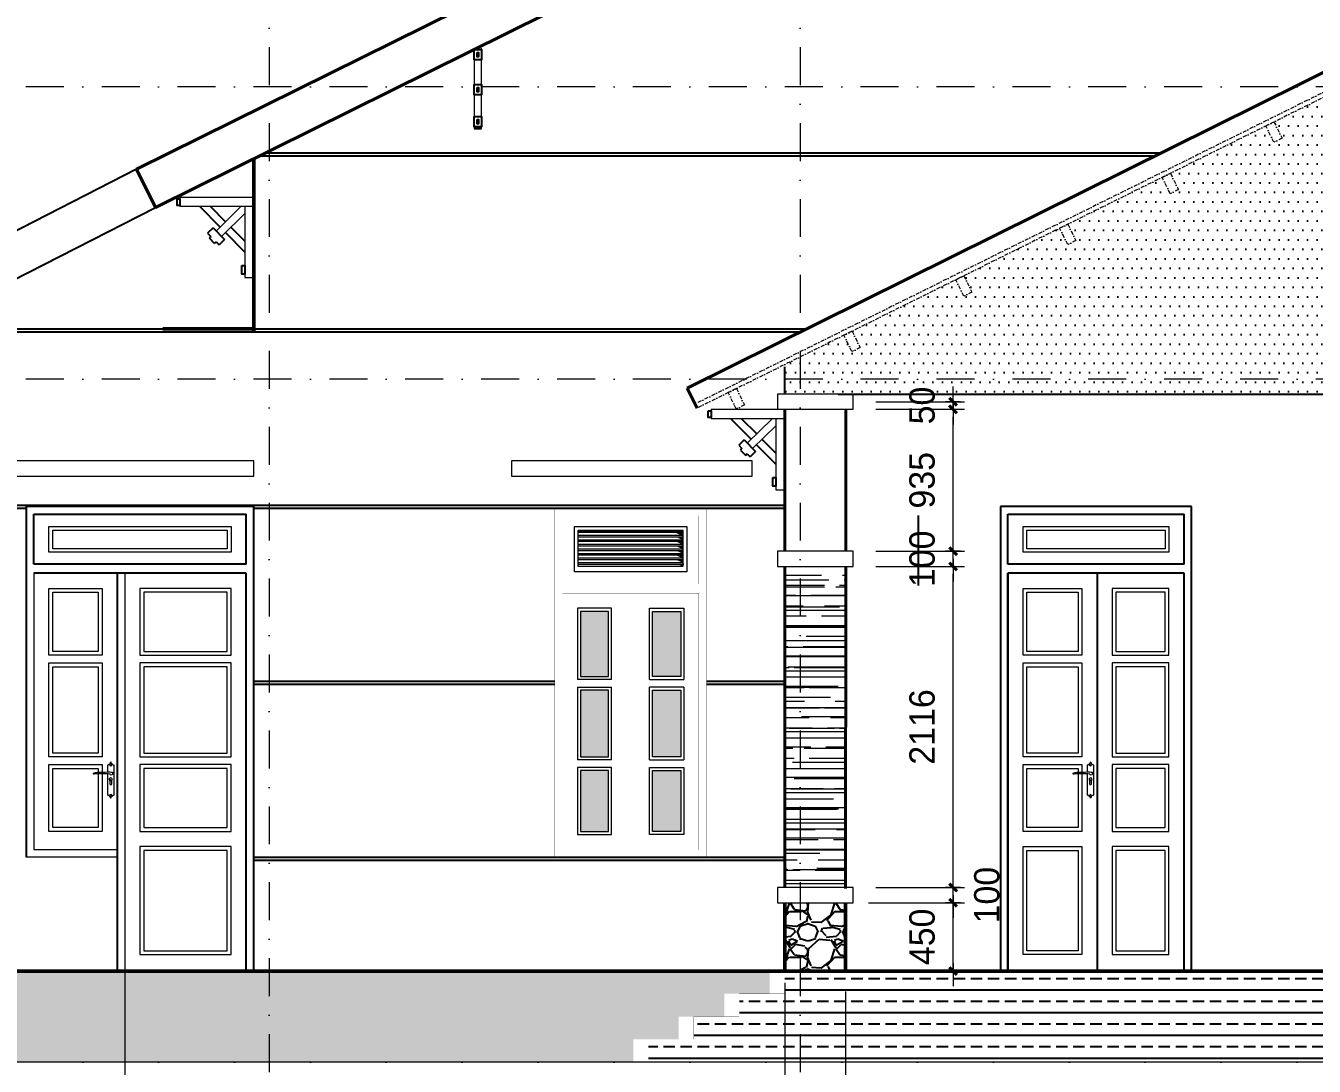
# Model space of a CAD drawing. Header units: millimetres. Extents: x 615730 to 2792744, y 139412 to 597571.
# Drawn here: x 1347538 to 1356028, y 290118 to 296972 of the extents above; entities that cross this region are included whole.
import ezdxf

# ---------------------------------------------------------------- set-up
doc = ezdxf.new("R2010")
doc.units = ezdxf.units.MM
doc.header["$MEASUREMENT"] = 0
doc.header["$PDMODE"] = 34
doc.linetypes.add('DASHDOT', pattern=[1, 0.5, -0.25, 0, -0.25])
doc.layers.get('0').update_dxf_attribs({"lineweight": 5})
for name, color, linetype, lineweight in [('5-020', 5, 'Continuous', 15), ('DIM', 7, 'Continuous', 50), ('HATCH', 42, 'Continuous', 5), ('KT', 148, 'Continuous', 18), ('NET-THAY', 4, 'Continuous', 20), ('NETNGOAITUONG', 1, 'Continuous', 40), ('thay', 7, 'Continuous', 15), ('TIM TRUC', 149, 'DASHDOT', 9), ('VATLIEU', 35, 'Continuous', 9), ('VLIEU', 250, 'Continuous', 9)]:
    doc.layers.add(name, color=color, linetype=linetype, lineweight=lineweight)
for name, color, linetype in [('CUADI', 40, 'Continuous'), ('DA', 135, 'Continuous'), ('H', 252, 'Continuous'), ('HACH', 250, 'Continuous'), ('noi that', 29, 'Continuous'), ('VL', 155, 'Continuous')]:
    doc.layers.add(name, color=color, linetype=linetype)
doc.styles.add('VNI-AVO', font='vni-roms.shx')
doc.dimstyles.new('1-50b', dxfattribs={"dimtxt": 167, "dimasz": 50, "dimexe": 75, "dimexo": 150, "dimgap": 120, "dimtad": 1, "dimdec": 0, "dimzin": 12, "dimtxsty": 'VNI-AVO', "dimblk": ']', "dimcen": 0, "dimdle": 50, "dimclrd": 252, "dimclre": 252, "dimclrt": 2, "dimadec": 0, "dimazin": 0, "dimtfac": 1, "dimtdec": 0, "dimtix": 1, "dimtmove": 2, "dimatfit": 0, "dimldrblk": 'OPEN90', "dimfxl": 1, "dimlwd": -1, "dimlwe": -1, "dimarcsym": 0})

# ---------------------------------------------------------------- blocks, each defined once
blk = doc.blocks.new('KH')
for p, q in [((-8, 103), (-2, 103)), ((-4.9, 100), (-4.9, 105.9)), ((-8, -90.3), (-2, -90.3)), ((-4.9, -87.2), (-4.9, -93.2))]:
    blk.add_line(p, q)
for points, format in [([(-24.9, 60.5), (-24.9, 106.4, -0.071609), (-17.2, 108.3, 0.479125), (-18, 110.4, -0.235926), (-14.6, 111, 0.959415), (-12.5, 110.7, -0.383133), (-10.2, 112.7), (-8.1, 112.7), (-8.1, 113.4), (-9.3, 113.4, -0.653045), (-7.7, 117.5, 0.420902), (-6.1, 121.7, -0.384053), (-4.9, 126.4, -0.384053), (-3.8, 121.7, 0.420902), (-2.1, 117.5, -0.653045), (-0.5, 113.4), (-1.8, 113.4), (-1.8, 112.7), (0.3, 112.7, -0.383133), (2.6, 110.7, 0.959415), (4.8, 111, -0.235926), (8.1, 110.4, 0.479125), (7.4, 108.3, -0.071609), (15.1, 106.4), (15.1, -93.6, -0.071609), (7.4, -95.6, 0.479125), (8.1, -97.7, -0.235926), (4.8, -98.3, 0.959415), (2.6, -97.9, -0.383133), (0.3, -99.9), (-1.8, -99.9), (-1.8, -100.7), (-0.5, -100.7, -0.653045), (-2.1, -104.8, 0.420902), (-3.8, -109, -0.384053), (-4.9, -113.6, -0.384053), (-6.1, -109, 0.420902), (-7.7, -104.8, -0.653045), (-9.3, -100.7), (-8.1, -100.7), (-8.1, -99.9), (-10.2, -99.9, -0.383133), (-12.5, -97.9, 0.959415), (-14.6, -98.3, -0.235926), (-18, -97.7, 0.479125), (-17.2, -95.6, -0.071609), (-24.9, -93.6), (-24.9, 46.9)], "xyb"), ([(-4.8, 16.2, 6, 6, 0), (-4.8, 11.5, 4, 3, 0), (-4.8, 3.2, 1.8, 0.8, 0), (-4.8, -4.9, 1, 1.2, 0), (-4.8, -7.9, 1.2, 1.2, 0)], "xyseb")]:
    blk.add_lwpolyline(points, format=format)
blk.add_lwpolyline([(-9.5, 45, 0.067822), (-59.8, 46.7, 0.044011), (-111.6, 46.7, -0.789754), (-119.2, 50.9, -0.143435), (-92.2, 57.5, 0.029716), (-27.7, 60.3, -0.075751), (6.4, 57.7), (6.4, 44.8, -0.717442)], format="xyb", close=True)
for points in [[(-11.2, 4.2), (-11.2, -18.5)], [(1.6, -18.5), (1.6, 4.2)]]:
    blk.add_lwpolyline(points)
for centre in [(-4.9, 103), (-4.9, -90.3)]:
    blk.add_circle(centre, 3.92)
for centre, radius, start, end in [((-4.8, 11.8), 9.94, 309.90019, 230.09981), ((-4.8, -18.5), 6.38, 180, 0)]:
    blk.add_arc(centre, radius, start, end)
blk = doc.blocks.new(']')
for p, q in [((1, 0), (-1, 0)), ((0, 1), (0, -1))]:
    blk.add_line(p, q)
at = {"color": 9, "const_width": 0.4}
blk.add_lwpolyline([(-0.51, -0.51), (0.51, 0.51)], dxfattribs=at)
blk = doc.blocks.new('*D2434')
at = {"layer": 'DEFPOINTS', "color": 0, "ltscale": 10, "transparency": 16777216}
for p in [(1352940.4, 291195, -17.7), (1353648.3, 291195), (1352940.4, 290745, -144.6)]:
    blk.add_point(p, dxfattribs=at)
at = {"layer": 'KT', "color": 252, "ltscale": 10, "transparency": 16777216}
for p, q in [((1353648.3, 291245), (1353648.3, 291295)), ((1353090.4, 291195), (1353723.3, 291195)), ((1353648.3, 290745), (1353648.3, 291195)), ((1353090.4, 290745), (1353723.3, 290745)), ((1353648.3, 290695), (1353648.3, 290645))]:
    blk.add_line(p, q, dxfattribs=at)
at = {"layer": 'KT', "color": 252, "ltscale": 10, "transparency": 16777216, "xscale": 50, "yscale": 50, "zscale": 50}
for p, rotation in [((1353648.3, 291195), 270), ((1353648.3, 290745), 90)]:
    blk.add_blockref(']', p, dxfattribs=dict(at, rotation=rotation))
at = {"layer": 'KT', "color": 2, "ltscale": 10, "transparency": 16777216, "insert": (1353444.8, 290970), "char_height": 167, "attachment_point": 5, "rotation": 90, "style": 'VNI-AVO'}
blk.add_mtext('450', dxfattribs=at)
blk = doc.blocks.new('_Open90')
at = {"color": 0, "linetype": 'ByBlock', "lineweight": -2}
for p, q in [((0, 0), (-1, 0)), ((-0.5, 0.5), (0, 0)), ((0, 0), (-0.5, -0.5))]:
    blk.add_line(p, q, dxfattribs=at)
blk = doc.blocks.new('*D2435')
at = {"layer": 'DEFPOINTS', "color": 0, "ltscale": 10, "transparency": 16777216}
for p in [(1352990.4, 291295), (1353648.3, 291295), (1352940.4, 291195, -17.7)]:
    blk.add_point(p, dxfattribs=at)
at = {"layer": 'KT', "color": 252, "ltscale": 10, "transparency": 16777216}
for p, q in [((1353648.3, 291345), (1353648.3, 291395)), ((1353140.4, 291295), (1353723.3, 291295)), ((1353648.3, 291195), (1353648.3, 291295)), ((1353090.4, 291195), (1353723.3, 291195)), ((1353648.3, 291145), (1353648.3, 291095))]:
    blk.add_line(p, q, dxfattribs=at)
at = {"layer": 'KT', "color": 252, "ltscale": 10, "transparency": 16777216, "xscale": 50, "yscale": 50, "zscale": 50}
for p, rotation in [((1353648.3, 291295), 270), ((1353648.3, 291195), 90)]:
    blk.add_blockref(']', p, dxfattribs=dict(at, rotation=rotation))
at = {"layer": 'KT', "color": 2, "ltscale": 10, "transparency": 16777216, "insert": (1353871.6, 291245), "char_height": 167, "attachment_point": 5, "rotation": 90, "style": 'VNI-AVO'}
blk.add_mtext('100', dxfattribs=at)
blk = doc.blocks.new('*D2436')
at = {"layer": 'DEFPOINTS', "color": 0, "ltscale": 10, "transparency": 16777216}
for p in [(1352990.4, 293410.7, -8.9), (1353648.3, 293410.7), (1352990.4, 291295)]:
    blk.add_point(p, dxfattribs=at)
at = {"layer": 'KT', "color": 252, "ltscale": 10, "transparency": 16777216}
for p, q in [((1353140.4, 293410.7), (1353723.3, 293410.7)), ((1353648.3, 291345), (1353648.3, 293360.7)), ((1353140.4, 291295), (1353723.3, 291295))]:
    blk.add_line(p, q, dxfattribs=at)
at = {"layer": 'KT', "color": 252, "ltscale": 10, "transparency": 16777216, "xscale": 50, "yscale": 50, "zscale": 50}
for p, rotation in [((1353648.3, 293410.7), 90), ((1353648.3, 291295), 270)]:
    blk.add_blockref(']', p, dxfattribs=dict(at, rotation=rotation))
at = {"layer": 'KT', "color": 2, "ltscale": 10, "transparency": 16777216, "insert": (1353444.8, 292352.8), "char_height": 167, "attachment_point": 5, "rotation": 90, "style": 'VNI-AVO'}
blk.add_mtext('2116', dxfattribs=at)
blk = doc.blocks.new('*D2437')
at = {"layer": 'DEFPOINTS', "color": 0, "ltscale": 10, "transparency": 16777216}
for p in [(1352990.4, 293510.7, -8.9), (1353648.3, 293510.7), (1352990.4, 293410.7, -8.9)]:
    blk.add_point(p, dxfattribs=at)
at = {"layer": 'KT', "color": 252, "ltscale": 10, "transparency": 16777216}
for p, q in [((1353648.3, 293560.7), (1353648.3, 293610.7)), ((1353140.4, 293510.7), (1353723.3, 293510.7)), ((1353648.3, 293410.7), (1353648.3, 293510.7)), ((1353140.4, 293410.7), (1353723.3, 293410.7)), ((1353648.3, 293360.7), (1353648.3, 293310.7))]:
    blk.add_line(p, q, dxfattribs=at)
at = {"layer": 'KT', "color": 252, "ltscale": 10, "transparency": 16777216, "xscale": 50, "yscale": 50, "zscale": 50}
for p, rotation in [((1353648.3, 293510.7), 270), ((1353648.3, 293410.7), 90)]:
    blk.add_blockref(']', p, dxfattribs=dict(at, rotation=rotation))
at = {"layer": 'KT', "color": 2, "ltscale": 10, "transparency": 16777216, "insert": (1353444.8, 293460.7), "char_height": 167, "attachment_point": 5, "rotation": 90, "style": 'VNI-AVO'}
blk.add_mtext('100', dxfattribs=at)
blk = doc.blocks.new('*D2438')
at = {"layer": 'DEFPOINTS', "color": 0, "ltscale": 10, "transparency": 16777216}
for p in [(1352990.4, 294445.4), (1353648.3, 294445.4), (1352990.4, 293510.7, -8.9)]:
    blk.add_point(p, dxfattribs=at)
at = {"layer": 'KT', "color": 252, "ltscale": 10, "transparency": 16777216}
for p, q in [((1353140.4, 294445.4), (1353723.3, 294445.4)), ((1353648.3, 293560.7), (1353648.3, 294395.4)), ((1353140.4, 293510.7), (1353723.3, 293510.7))]:
    blk.add_line(p, q, dxfattribs=at)
at = {"layer": 'KT', "color": 252, "ltscale": 10, "transparency": 16777216, "xscale": 50, "yscale": 50, "zscale": 50}
for p, rotation in [((1353648.3, 294445.4), 90), ((1353648.3, 293510.7), 270)]:
    blk.add_blockref(']', p, dxfattribs=dict(at, rotation=rotation))
at = {"layer": 'KT', "color": 2, "ltscale": 10, "transparency": 16777216, "insert": (1353444.8, 293978), "char_height": 167, "attachment_point": 5, "rotation": 90, "style": 'VNI-AVO'}
blk.add_mtext('935', dxfattribs=at)
blk = doc.blocks.new('*D2439')
at = {"layer": 'DEFPOINTS', "color": 0, "ltscale": 10, "transparency": 16777216}
for p in [(1352990.4, 294495.4), (1353648.3, 294495.4), (1352990.4, 294445.4)]:
    blk.add_point(p, dxfattribs=at)
at = {"layer": 'KT', "color": 252, "ltscale": 10, "transparency": 16777216}
for p, q in [((1353648.3, 294545.4), (1353648.3, 294595.4)), ((1353140.4, 294495.4), (1353723.3, 294495.4)), ((1353648.3, 294445.4), (1353648.3, 294495.4)), ((1353140.4, 294445.4), (1353723.3, 294445.4)), ((1353648.3, 294395.4), (1353648.3, 294345.4))]:
    blk.add_line(p, q, dxfattribs=at)
at = {"layer": 'KT', "color": 252, "ltscale": 10, "transparency": 16777216, "xscale": 50, "yscale": 50, "zscale": 50}
for p, rotation in [((1353648.3, 294495.4), 270), ((1353648.3, 294445.4), 90)]:
    blk.add_blockref(']', p, dxfattribs=dict(at, rotation=rotation))
at = {"layer": 'KT', "color": 2, "ltscale": 10, "transparency": 16777216, "insert": (1353444.8, 294470.4), "char_height": 167, "attachment_point": 5, "rotation": 90, "style": 'VNI-AVO'}
blk.add_mtext('50', dxfattribs=at)
blk = doc.blocks.new('*D2514')
at = {"layer": 'DEFPOINTS', "color": 0, "ltscale": 10, "transparency": 16777216}
for p in [(1352540.5, 290817.7, -238.2), (1352940.4, 290761.1, -140.1), (1352540.5, 289220.4)]:
    blk.add_point(p, dxfattribs=at)
at = {"layer": 'KT', "color": 252, "ltscale": 10, "transparency": 16777216}
for p, q in [((1352540.5, 290667.7), (1352540.5, 289145.4)), ((1352940.4, 290611.1), (1352940.4, 289145.4)), ((1352490.5, 289220.4), (1352440.5, 289220.4)), ((1352940.4, 289220.4), (1352540.5, 289220.4)), ((1352990.4, 289220.4), (1353040.4, 289220.4))]:
    blk.add_line(p, q, dxfattribs=at)
at = {"layer": 'KT', "color": 252, "ltscale": 10, "transparency": 16777216, "xscale": 50, "yscale": 50, "zscale": 50}
blk.add_blockref(']', (1352540.5, 289220.4), dxfattribs=at)
at = {"layer": 'KT', "color": 252, "ltscale": 10, "transparency": 16777216, "xscale": 50, "yscale": 50, "zscale": 50, "rotation": 180}
blk.add_blockref(']', (1352940.4, 289220.4), dxfattribs=at)
at = {"layer": 'KT', "color": 2, "ltscale": 10, "transparency": 16777216, "insert": (1352740.4, 289423.9), "char_height": 167, "attachment_point": 5, "style": 'VNI-AVO'}
blk.add_mtext('400', dxfattribs=at)
blk = doc.blocks.new('xx')
at = {"layer": 'H', "ltscale": 10}
h = blk.add_hatch(color=253, dxfattribs=at)
h.set_gradient(color1=(173, 167, 159), color2=(173, 167, 159), one_color=1, tint=0.65)
h.paths.add_polyline_path([(811800.8, 292684.6), (811800.8, 293114.4), (811615.9, 293114.4), (811615.9, 292684.6)])
h.paths.add_polyline_path([(812275.6, 292684.6), (812090.8, 292684.6), (812090.8, 293114.4), (812275.6, 293114.4)])
h.paths.add_polyline_path([(812090.8, 292155.3), (812090.8, 292594.6), (812275.6, 292594.6), (812275.6, 292155.3)])
h.paths.add_polyline_path([(812275.6, 292065.3), (812275.6, 291665), (812090.8, 291665), (812090.8, 292065.3)])
h.paths.add_polyline_path([(811800.8, 292065.3), (811615.9, 292065.3), (811615.9, 291665), (811800.8, 291665)])
h.paths.add_polyline_path([(811800.8, 292594.6), (811615.9, 292594.6), (811615.9, 292155.3), (811800.8, 292155.3)])
at = {"layer": 'HATCH'}
for points in [[(812246.2, 293633.8), (812290.6, 293633.8), (812290.6, 293613.8)], [(812246.2, 293603.8), (812290.6, 293603.8), (812290.6, 293583.8)], [(812246.2, 293573.8), (812290.6, 293573.8), (812290.6, 293553.8)], [(812246.2, 293543.8), (812290.6, 293543.8), (812290.6, 293523.8)], [(812246.2, 293513.8), (812290.6, 293513.8), (812290.6, 293493.8)], [(812246.2, 293483.8), (812290.6, 293483.8), (812290.6, 293463.8)], [(812246.2, 293453.8), (812290.6, 293453.8), (812290.6, 293433.8)], [(812246.2, 293429.4), (812290.6, 293429.4), (812290.6, 293409.4)]]:
    blk.add_hatch(color=256, dxfattribs=at).paths.add_polyline_path(points)
blk.add_line((812290.6, 293613.8), (812246.2, 293633.8), dxfattribs=at)
at = {"layer": 'KT'}
for p, q in [((811820.8, 292664.6), (811595.9, 292664.6)), ((811595.9, 292614.6), (811820.8, 292614.6)), ((812070.8, 292664.6), (812295.6, 292664.6)), ((812295.6, 292614.6), (812070.8, 292614.6)), ((811820.8, 292135.3), (811595.9, 292135.3)), ((811820.8, 292085.3), (811595.9, 292085.3)), ((812070.8, 292135.3), (812295.6, 292135.3)), ((812070.8, 292085.3), (812295.6, 292085.3))]:
    blk.add_line(p, q, dxfattribs=at)
blk.add_lwpolyline([(812315.6, 293374.4), (811575.9, 293374.4), (811575.9, 293674.4), (812315.6, 293674.4)], close=True, dxfattribs=at)
for points in [[(811820.8, 292664.6), (811820.8, 293134.4), (811595.9, 293134.4), (811595.9, 292664.6)], [(812070.8, 292664.6), (812070.8, 293134.4), (812295.6, 293134.4), (812295.6, 292664.6)], [(811595.9, 292614.6), (811595.9, 292135.3)], [(811820.8, 292135.3), (811820.8, 292614.6)], [(812070.8, 292135.3), (812070.8, 292614.6)], [(812295.6, 292614.6), (812295.6, 292135.3)], [(811595.9, 292085.3), (811595.9, 291645), (811820.8, 291645), (811820.8, 292085.3)], [(812295.6, 292085.3), (812295.6, 291645), (812070.8, 291645), (812070.8, 292085.3)]]:
    blk.add_lwpolyline(points, dxfattribs=at)
at = {"layer": 'noi that', "ltscale": 10, "const_width": 1}
for points in [[(811945.8, 293795), (811445.9, 293795), (811445.9, 291495), (811945.8, 291495)], [(811945.8, 293795), (812445.6, 293795), (812445.6, 291495), (811945.8, 291495)], [(811495.9, 293294.4), (812395.6, 293294.4), (812395.6, 293744.8), (811495.9, 293744.8), (811495.9, 293294.4)], [(811495.9, 293234.4), (811495.9, 291545), (811945.8, 291545), (811945.8, 293234.4), (811495.9, 293234.4)], [(811945.8, 291545), (811945.8, 293234.4)], [(812395.6, 293234.4), (812395.6, 291545), (811945.8, 291545), (811945.8, 293234.4), (812395.6, 293234.4)], [(811945.8, 291545), (811945.8, 293234.4)]]:
    blk.add_lwpolyline(points, dxfattribs=at)
at = {"layer": 'VLIEU', "ltscale": 10}
for p, q in [((812290.6, 293643.8), (811600.9, 293643.8)), ((812290.6, 293633.8), (811600.9, 293633.8)), ((812290.6, 293613.8), (811600.9, 293613.8)), ((812290.6, 293603.8), (811600.9, 293603.8)), ((812290.6, 293583.8), (811600.9, 293583.8)), ((812290.6, 293573.8), (811600.9, 293573.8)), ((812290.6, 293553.8), (811600.9, 293553.8)), ((812290.6, 293543.8), (811600.9, 293543.8)), ((812290.6, 293523.8), (811600.9, 293523.8)), ((812290.6, 293513.8), (811600.9, 293513.8)), ((812290.6, 293493.8), (811600.9, 293493.8)), ((812290.6, 293483.8), (811600.9, 293483.8)), ((812290.6, 293463.8), (811600.9, 293463.8)), ((812290.6, 293453.8), (811600.9, 293453.8)), ((812290.6, 293433.8), (811600.9, 293433.8)), ((812295.6, 293423.8), (811600.9, 293423.8))]:
    blk.add_line(p, q, dxfattribs=at)
blk.add_lwpolyline([(812290.6, 293409.4), (811600.9, 293409.4), (811600.9, 293649.4), (812290.6, 293649.4)], close=True, dxfattribs=at)
for points in [[(811800.8, 292684.6), (811800.8, 293114.4), (811615.9, 293114.4), (811615.9, 292684.6), (811800.8, 292684.6)], [(812275.6, 292684.6), (812090.8, 292684.6), (812090.8, 293114.4), (812275.6, 293114.4), (812275.6, 292684.6)], [(811800.8, 292594.6), (811615.9, 292594.6), (811615.9, 292155.3), (811800.8, 292155.3), (811800.8, 292594.6)], [(812090.8, 292155.3), (812090.8, 292594.6), (812275.6, 292594.6), (812275.6, 292155.3), (812090.8, 292155.3)], [(811800.8, 292065.3), (811615.9, 292065.3), (811615.9, 291665), (811800.8, 291665), (811800.8, 292065.3)], [(812275.6, 292065.3), (812275.6, 291665), (812090.8, 291665), (812090.8, 292065.3), (812275.6, 292065.3)]]:
    blk.add_lwpolyline(points, dxfattribs=at)

msp = doc.modelspace()

# ---------------------------------------------------------------- hatches: boundary and pattern name
at = {"layer": 'HACH', "ltscale": 10}
h = msp.add_hatch(dxfattribs=at)
h.set_pattern_fill('DOTS', color=256, scale=1000, style=0)
h.set_pattern_definition([(0, (599390.41, 6e-11), (31.25, 62.5), [0, -62.5])])
h.paths.add_polyline_path([(1357540.9, 296356.6), (1356690.7, 296657), (1356650.7, 296543.9), (1356594.1, 296563.9), (1356634.1, 296677), (1356523.8, 296716), (1356449.6, 296679.2), (1356502.9, 296571.7), (1356449.1, 296545), (1356395.8, 296652.6), (1355763.1, 296338.9), (1355816.4, 296231.4), (1355762.7, 296204.7), (1355709.4, 296312.2), (1355080.1, 296000.2), (1355133.4, 295892.7), (1355079.7, 295866.1), (1355026.4, 295973.6), (1354404.4, 295665.2), (1354457.7, 295557.7), (1354403.9, 295531), (1354350.6, 295638.5), (1353719.3, 295325.5), (1353772.6, 295218), (1353718.9, 295191.4), (1353665.6, 295298.9), (1352982.7, 294960.3), (1353036, 294852.8), (1352982.2, 294826.1), (1352928.9, 294933.6), (1352540.4, 294741), (1352540.4, 294545.4), (1352990.4, 294545.4), (1352990.4, 294545.4), (1357540.9, 294545.3)])
h = msp.add_hatch(dxfattribs=at)
h.set_pattern_fill('BRASS', color=256, scale=600, style=0)
h.set_pattern_definition([(0, (770790.15, 2621.69), (0, 150), []), (0, (770790.15, 2696.69), (0, 150), [75, -37.5])])
h.paths.add_polyline_path([(1352540.4, 290745), (1352540.4, 290595), (1352240.4, 290595), (1352240.4, 290445), (1351940.4, 290445), (1351940.4, 290295), (1351640.4, 290295), (1351640.4, 290145), (1358540.9, 290145), (1358540.9, 290295), (1358540.9, 290445), (1358240.9, 290445), (1358240.9, 290595), (1357940.9, 290595), (1357940.9, 290745)])
at = {"layer": 'noi that'}
h = msp.add_hatch(dxfattribs=at)
h.set_pattern_fill('GRAVEL', color=256, scale=300, style=0)
h.set_pattern_definition([(228.0128, (599606.407, 300), (-2399.99946965, -2700.0004025), [40.3608, -3995.7264]), (184.9697, (599579.407, 270), (3600.00031546, 299.9973921), [69.2604, -6856.7775]), (132.5104, (599510.407, 264), (2999.9972155, -3300.00260216), [48.8364, -4834.8096]), (267.2737, (599393.407, 189), (299.99880532, 6000.0000885), [63.0714, -6244.0674]), (292.8337, (599390.407, 126), (-1500.00297163, 3599.99892353), [61.8465, -6122.8119]), (357.2737, (599414.407, 69), (-6000.0000885, 299.99880532), [63.0714, -6244.0674]), (37.6942, (599477.407, 66), (-3900.00220369, -2999.99712155), [83.4087, -8257.4547]), (72.2553, (599543.407, 117), (2100.00322881, 6599.99886937), [78.7464, -7795.8963]), (121.4296, (599567.407, 192), (-2400.00247025, 3899.99851095), [63.285, -6265.2219]), (175.2364, (599534.407, 246), (3300.0002839, -299.9974598), [72.2496, -3540.2289]), (222.3974, (599462.407, 252), (-3600.00220532, -3299.9976246), [93.4344, -9250.0125]), (138.8141, (599690.407, 186), (-2100.000884, 1799.999194), [31.8903, -3157.1532]), (171.4692, (599666.407, 207), (3899.99948544, -600.002373), [60.6711, -6006.4533]), (225, (599606.4, 216), (-3e-14, -300.000093), [42.4263, -381.8376]), (203.1986, (599585.407, 252), (1499.9999192, 600.0003976), [22.8474, -2261.8845]), (291.8014, (599564.407, 243), (-299.999973, 900.000082), [32.3109, -1583.2386]), (30.9638, (599576.407, 213), (899.9994067, 600.000745), [52.4787, -1696.8069]), (161.5651, (599621.41, 240), (600.00013, -299.999521), [37.9473, -910.7361]), (16.3895, (599390.407, 243), (3000.00065952, 899.99781295), [53.16, -5262.8535]), (70.3462, (599441.407, 258), (-1199.9985742, -3300.0006407), [44.5983, -4415.2224]), (293.1986, (599621.407, 300), (-600.0003976, 1499.9999192), [45.6945, -2239.0374]), (343.6105, (599639.407, 258), (-3000.00065952, 899.99781295), [53.16, -5262.8535]), (339.444, (599390.407, 57), (-1500.0005534, 599.998799), [51.264, -2511.9372]), (294.7751, (599438.407, 39), (-1499.9976568, 3300.00102655), [42.9534, -4252.3929]), (66.8014, (599624.407, 6e-11), (600.0003976, 1499.9999192), [45.6945, -2239.0374]), (17.354, (599642.407, 42), (-3900.00060573, -1199.99835068), [50.2893, -4978.6272]), (69.444, (599477.407, 6e-11), (-599.998799, -1500.0005534), [25.632, -2537.5692]), (101.3099, (599606.407, 6e-11), (-299.9992896, 1200.0002257), [15.297, -1514.4087]), (165.9638, (599603.41, 15), (900.000164, -299.999417), [61.8465, -1175.085]), (186.009, (599543.407, 30), (2999.99992527, 299.99979524), [57.315, -5674.1769]), (303.6901, (599576.41, 186), (-300.0004, 599.999867), [43.2666, -1038.3987]), (353.1572, (599600.407, 150), (5099.99980964, -600.00239938), [75.5382, -7478.2689]), (60.9454, (599675.407, 141), (-1200.0000082, -2100.0001154), [30.8868, -3057.8022]), (90, (599690.4, 168), (-300, 300), [18, -282]), (120.2564, (599537.407, 39), (1199.99846604, -2100.00073676), [41.6772, -4126.056]), (48.0128, (599516.407, 75), (2399.99946965, 2700.0004025), [80.7216, -3955.3656]), (0, (599570.4, 135), (300, 300), [78, -222]), (325.3048, (599648.407, 135), (-2999.9982777, 2100.0025829), [47.4342, -4695.9822]), (254.0546, (599687.407, 108), (-299.9999668, -1200.000038), [43.6806, -2140.3524]), (207.646, (599675.407, 66), (-5699.99874215, -3000.00231395), [71.1195, -7040.8422]), (175.4261, (599612.407, 33), (-3900.0001675, 299.99844035), [75.2397, -7448.7222])])
h.paths.add_polyline_path([(1352540.7, 291195), (1352940.4, 291195), (1352940.4, 290745), (1352540.7, 290745)])
h = msp.add_hatch(dxfattribs=at)
h.set_pattern_fill('GRAVEL', color=256, scale=300, style=0)
h.set_pattern_definition([(228.0128, (601134.85, 300), (-2399.99946965, -2700.0004025), [40.3608, -3995.7264]), (184.9697, (601107.851, 270), (3600.00031546, 299.9973921), [69.2604, -6856.7775]), (132.5104, (601038.851, 264), (2999.9972155, -3300.00260216), [48.8364, -4834.8096]), (267.2737, (600921.851, 189), (299.99880532, 6000.0000885), [63.0714, -6244.0674]), (292.8337, (600918.851, 126), (-1500.00297163, 3599.99892353), [61.8465, -6122.8119]), (357.2737, (600942.851, 69), (-6000.0000885, 299.99880532), [63.0714, -6244.0674]), (37.6942, (601005.851, 66), (-3900.00220369, -2999.99712155), [83.4087, -8257.4547]), (72.2553, (601071.851, 117), (2100.00322881, 6599.99886937), [78.7464, -7795.8963]), (121.4296, (601095.851, 192), (-2400.00247025, 3899.99851095), [63.285, -6265.2219]), (175.2364, (601062.85, 246), (3300.0002839, -299.9974598), [72.2496, -3540.2289]), (222.3974, (600990.851, 252), (-3600.00220532, -3299.9976246), [93.4344, -9250.0125]), (138.8141, (601218.85, 186), (-2100.000884, 1799.999194), [31.8903, -3157.1532]), (171.4692, (601194.851, 207), (3899.99948544, -600.002373), [60.6711, -6006.4533]), (225, (601134.85, 216), (-3e-14, -300.000093), [42.4263, -381.8376]), (203.1986, (601113.85, 252), (1499.9999192, 600.0003976), [22.8474, -2261.8845]), (291.8014, (601092.85, 243), (-299.999973, 900.000082), [32.3109, -1583.2386]), (30.9638, (601104.85, 213), (899.9994067, 600.000745), [52.4787, -1696.8069]), (161.5651, (601149.85, 240), (600.00013, -299.999521), [37.9473, -910.7361]), (16.3895, (600918.851, 243), (3000.00065952, 899.99781295), [53.16, -5262.8535]), (70.3462, (600969.851, 258), (-1199.9985742, -3300.0006407), [44.5983, -4415.2224]), (293.1986, (601149.85, 300), (-600.0003976, 1499.9999192), [45.6945, -2239.0374]), (343.6105, (601167.851, 258), (-3000.00065952, 899.99781295), [53.16, -5262.8535]), (339.444, (600918.85, 57), (-1500.0005534, 599.998799), [51.264, -2511.9372]), (294.7751, (600966.85, 39), (-1499.9976568, 3300.00102655), [42.9534, -4252.3929]), (66.8014, (601152.85, 6e-11), (600.0003976, 1499.9999192), [45.6945, -2239.0374]), (17.354, (601170.851, 42), (-3900.00060573, -1199.99835068), [50.2893, -4978.6272]), (69.444, (601005.85, 6e-11), (-599.998799, -1500.0005534), [25.632, -2537.5692]), (101.3099, (601134.85, 6e-11), (-299.9992896, 1200.0002257), [15.297, -1514.4087]), (165.9638, (601131.85, 15), (900.000164, -299.999417), [61.8465, -1175.085]), (186.009, (601071.851, 30), (2999.99992527, 299.99979524), [57.315, -5674.1769]), (303.6901, (601104.85, 186), (-300.0004, 599.999867), [43.2666, -1038.3987]), (353.1572, (601128.851, 150), (5099.99980964, -600.00239938), [75.5382, -7478.2689]), (60.9454, (601203.85, 141), (-1200.0000082, -2100.0001154), [30.8868, -3057.8022]), (90, (601218.85, 168), (-300, 300), [18, -282]), (120.2564, (601065.85, 39), (1199.99846604, -2100.00073676), [41.6772, -4126.056]), (48.0128, (601044.85, 75), (2399.99946965, 2700.0004025), [80.7216, -3955.3656]), (0, (601098.85, 135), (300, 300), [78, -222]), (325.3048, (601176.851, 135), (-2999.9982777, 2100.0025829), [47.4342, -4695.9822]), (254.0546, (601215.85, 108), (-299.9999668, -1200.000038), [43.6806, -2140.3524]), (207.646, (601203.851, 66), (-5699.99874215, -3000.00231395), [71.1195, -7040.8422]), (175.4261, (601140.851, 33), (-3900.0001675, 299.99844035), [75.2397, -7448.7222])])
h.paths.add_polyline_path([(1348440.6, 290745), (1345690.6, 290745), (1345690.6, 290595), (1345690.6, 290145), (1348440.6, 290145)])
h.paths.add_polyline_path([(1352140.5, 290595), (1352440.5, 290595), (1352440.5, 290745), (1348440.6, 290745), (1348440.6, 290145), (1351540.5, 290145), (1351540.5, 290295), (1351840.5, 290295), (1351840.5, 290445), (1352140.5, 290445)])
at = {"layer": 'VATLIEU', "ltscale": 10}
h = msp.add_hatch(dxfattribs=at)
h.set_pattern_fill('AR-RROOF', color=256, scale=100, style=0)
h.set_pattern_definition([(0, (770890.14, 2621.69), (220, 100), [1500, -200, 500, -100]), (0, (771023.14, 2671.69), (-100, 133), [300, -33, 600, -75]), (0, (770940.14, 2706.69), (520, 67), [800, -140, 400, -100])])
h.paths.add_polyline_path([(1352540.4, 291295), (1352940.5, 291295), (1352940.5, 293410.7), (1352540.4, 293410.7)])

# ---------------------------------------------------------------- linework, layer by layer
at = {"layer": '5-020', "color": 1}
msp.add_lwpolyline([(1368347.9, 290145), (1362828, 290145), (1362828, 290145), (1343732.9, 290145)], dxfattribs=at)
at = {"layer": 'CUADI'}
for p, q in [((1350511.5, 296796.5, 14.3), (1350521.2, 296768.6, 14.3)), ((1350521.2, 296796.5, 14.3), (1350511.5, 296768.6, 14.3)), ((1350511.5, 296565.9, 14.3), (1350521.2, 296538, 14.3)), ((1350521.2, 296565.9, 14.3), (1350511.5, 296538, 14.3)), ((1350511.5, 296353.9, 14.3), (1350521.2, 296326, 14.3)), ((1350521.2, 296353.9, 14.3), (1350511.5, 296326, 14.3)), ((1350491.5, 296295.6, 14.3), (1350541.2, 296295.6, 14.3)), ((1348682.8, 295782.7, 14.7), (1348818.9, 295645, 14.7)), ((1348753.1, 295782.7, 14.7), (1348854.5, 295680.2, 14.7)), ((1348771.6, 295640.6, 14.7), (1348736, 295605.5, 14.7)), ((1348771.6, 295640.6, 14.7), (1348847, 295564.3, 14.7)), ((1348889.6, 295644.6, 14.7), (1348980.6, 295552.6, 14.7)), ((1348736, 295605.5, 14.7), (1348757.2, 295584, 14.7)), ((1348757.2, 295584, 14.7), (1348747.2, 295574.1, 14.7)), ((1348747.2, 295574.1, 14.7), (1348782.4, 295538.6, 14.7)), ((1348847, 295564.3, 14.7), (1348811.4, 295529.2, 14.7)), ((1348854, 295609.4, 14.7), (1348980.6, 295481.5, 14.7)), ((1348792.4, 295548.5, 14.7), (1348782.4, 295538.6, 14.7)), ((1348792.4, 295548.5, 14.7), (1348811.4, 295529.2, 14.7)), ((1352182.6, 294385.6, 14.7), (1352318.7, 294247.9, 14.7)), ((1352252.9, 294385.6, 14.7), (1352354.3, 294283.1, 14.7)), ((1352271.4, 294243.6, 14.7), (1352235.8, 294208.4, 14.7)), ((1352235.8, 294208.4, 14.7), (1352257, 294187, 14.7)), ((1352271.4, 294243.6, 14.7), (1352346.8, 294167.3, 14.7)), ((1352353.9, 294212.4, 14.7), (1352480.4, 294084.4, 14.7)), ((1352389.4, 294247.5, 14.7), (1352480.4, 294155.5, 14.7)), ((1352257, 294187, 14.7), (1352247, 294177.1, 14.7)), ((1352247, 294177.1, 14.7), (1352282.2, 294141.5, 14.7)), ((1352292.2, 294151.4, 14.7), (1352282.2, 294141.5, 14.7)), ((1352292.2, 294151.4, 14.7), (1352311.2, 294132.1, 14.7)), ((1352346.8, 294167.3, 14.7), (1352311.2, 294132.1, 14.7))]:
    msp.add_line(p, q, dxfattribs=at)
for points, elevation in [([(1350491.5, 296816.5), (1350541.2, 296816.5), (1350541.2, 296748.6), (1350491.5, 296748.6)], 14.3), ([(1350511.5, 296796.5), (1350521.2, 296796.5), (1350521.2, 296768.6), (1350511.5, 296768.6)], 14.3), ([(1350491.5, 296585.9), (1350541.2, 296585.9), (1350541.2, 296518), (1350491.5, 296518)], 14.3), ([(1350511.5, 296565.9), (1350521.2, 296565.9), (1350521.2, 296538), (1350511.5, 296538)], 14.3), ([(1350491.5, 296373.9), (1350541.2, 296373.9), (1350541.2, 296306), (1350491.5, 296306)], 14.3), ([(1350511.5, 296353.9), (1350521.2, 296353.9), (1350521.2, 296326), (1350511.5, 296326)], 14.3), ([(1348534.7, 295832.7), (1348553.7, 295832.7), (1348553.7, 295788), (1348534.7, 295788)], 14.7), ([(1348961.6, 295392.3), (1348980.6, 295392.3), (1348980.6, 295335.2), (1348961.6, 295335.2)], 14.7), ([(1352034.6, 294435.7), (1352053.5, 294435.7), (1352053.5, 294390.9), (1352034.6, 294390.9)], 14.7), ([(1352461.4, 293995.3), (1352480.4, 293995.3), (1352480.4, 293938.2), (1352461.4, 293938.2)], 10.1)]:
    msp.add_lwpolyline(points, close=True, dxfattribs=dict(at, elevation=elevation))
at = {"layer": 'DA'}
for p, q in [((1348140.3, 293365, -186.8), (1348140.3, 290745, -248.8)), ((1354010.3, 290745, -47.3), (1354010.3, 293365, 14.7)), ((1354597, 293365, 14.7), (1354597, 290745, -47.3))]:
    msp.add_line(p, q, dxfattribs=at)
at = {"layer": 'DIM', "ltscale": 10}
for p, q in [((1349040.6, 294955, 14.7), (1349040.6, 296097.2, 14.7)), ((1349040.6, 294975, 14.7), (1348440.6, 294975, 14.7)), ((1352540.4, 290745, -265.3), (1352540.7, 291195, -7.1)), ((1352940.4, 290745, -129.9), (1352940.4, 291195, -3.1))]:
    msp.add_line(p, q, dxfattribs=at)
at = {"layer": 'DIM', "ltscale": 10, "elevation": 14.7}
msp.add_lwpolyline([(1357940.9, 290745), (1345790.3, 290745), (1345790.3, 290145)], dxfattribs=at)
at = {"layer": 'DIM', "ltscale": 10, "const_width": 1, "elevation": -125.3}
msp.add_lwpolyline([(1352540.4, 290745), (1352540.4, 290595), (1352240.4, 290595), (1352240.4, 290445), (1351940.4, 290445), (1351940.4, 290295), (1351640.4, 290295), (1351640.4, 290145)], dxfattribs=at)
at = {"layer": 'KT'}
for points, elevation in [([(1348890.4, 293504.9), (1347690.1, 293504.9), (1347690.1, 293674.5), (1348890.4, 293674.5)], -47.3), ([(1355070.4, 293504.9), (1354110.1, 293504.9), (1354110.1, 293674.5), (1355070.4, 293674.5)], -47.3), ([(1347690.3, 293265), (1348040.6, 293265), (1348040.6, 292824.8), (1347690.3, 292824.8)], -186.8), ([(1348890.3, 293265), (1348290, 293265), (1348290, 292824.8), (1348890.3, 292824.8)], 14.7), ([(1354110.3, 293265), (1354497.3, 293265), (1354497.3, 292824.8), (1354110.3, 292824.8)], 14.7), ([(1355070.3, 293265), (1354696.8, 293265), (1354696.8, 292824.8), (1355070.3, 292824.8)], 14.7), ([(1347690.3, 292774.8), (1348040.6, 292774.8), (1348040.6, 292155.1), (1347690.3, 292155.1)], -248.8), ([(1347690.3, 292774.8), (1348040.6, 292774.8), (1348040.6, 292155.1), (1347690.3, 292155.1)], -248.8), ([(1348890.3, 292774.8), (1348290, 292774.8), (1348290, 292155.1), (1348890.3, 292155.1)], -47.3), ([(1348890.3, 292774.8), (1348290, 292774.8), (1348290, 292155.1), (1348890.3, 292155.1)], -47.3), ([(1354110.3, 292774.8), (1354497.3, 292774.8), (1354497.4, 292155.1), (1354110.3, 292155.1)], -47.3), ([(1354110.3, 292774.8), (1354497.3, 292774.8), (1354497.4, 292155.1), (1354110.3, 292155.1)], -47.3), ([(1355070.3, 292774.8), (1354696.8, 292774.8), (1354696.8, 292155.1), (1355070.3, 292155.1)], -47.3), ([(1355070.3, 292774.8), (1354696.8, 292774.8), (1354696.8, 292155.1), (1355070.3, 292155.1)], -47.3), ([(1347690.3, 292105.1), (1348040.6, 292105.1), (1348040.6, 291664.9), (1347690.3, 291664.9)], -248.8), ([(1348890.3, 292105.1), (1348290, 292105.1), (1348290, 291664.9), (1348890.3, 291664.9)], -47.3), ([(1354110.3, 292105.1), (1354497.4, 292105.1), (1354497.4, 291664.9), (1354110.3, 291664.9)], -47.3), ([(1355070.3, 292105.1), (1354696.8, 292105.1), (1354696.8, 291664.9), (1355070.3, 291664.9)], -47.3), ([(1348890.3, 291564.9), (1348290, 291564.9), (1348290, 290853.9), (1348890.3, 290853.9)], -47.3), ([(1354110.3, 291564.9), (1354497.4, 291564.9), (1354497.3, 290853.9), (1354110.3, 290853.9)], -47.3), ([(1355070.3, 291564.9), (1354696.8, 291564.9), (1354696.8, 290853.9), (1355070.3, 290853.9)], -47.3)]:
    msp.add_lwpolyline(points, close=True, dxfattribs=dict(at, elevation=elevation))
at = {"layer": 'NET-THAY'}
for points, elevation in [([(1352990.4, 294545.4), (1352490.4, 294545.4), (1352490.4, 294445.4), (1352990.4, 294445.4)], 14.7), ([(1352990.4, 293510.7), (1352490.4, 293510.7), (1352490.4, 293410.7), (1352990.4, 293410.7)], 5.7), ([(1352990.4, 291295), (1352490.4, 291295), (1352490.4, 291195), (1352990.4, 291195)], -3.1)]:
    msp.add_lwpolyline(points, close=True, dxfattribs=dict(at, elevation=elevation))
at = {"layer": 'NETNGOAITUONG'}
for p, q in [((1354443.6, 299088.6, 14.3), (1348268.1, 296026.7, 14.7)), ((1348392.5, 295775.8, 14.6), (1354484, 298796, 14.3)), ((1356534.3, 296885.3, 15.3), (1351895.7, 294585.5, 14.7)), ((1348392.5, 295775.8, 14.6), (1348268.1, 296026.7, 14.7)), ((1351961, 294453.8, 14.7), (1351895.7, 294585.5, 14.7)), ((1352540.4, 293510.7, 6.2), (1352540.4, 294445.4, 10.1)), ((1352940.9, 293510.7, 6.2), (1352941.1, 294445.4, 10.1)), ((1352540.4, 291295, -3.1), (1352540.4, 293410.7, 5.7)), ((1352940.4, 291287.9, -3.1), (1352940.9, 293410.7, 5.7))]:
    msp.add_line(p, q, dxfattribs=at)
at = {"layer": 'noi that', "ltscale": 10}
for p, q in [((1349040.3, 293805, 14.7), (1347540.3, 293805, -186.8)), ((1347540.3, 293805, -186.8), (1347540.3, 291495, -186.8)), ((1349040.3, 293365, 14.7), (1349040.3, 293805, 14.7)), ((1355220.3, 293805, 14.7), (1353960.3, 293805, 14.7)), ((1353960.3, 293805, 14.7), (1353960.3, 290745, -47.3)), ((1355220.3, 293365, 14.7), (1355220.3, 293805, 14.7)), ((1347590.3, 293755, -186.8), (1348990.3, 293755, 14.7)), ((1347590.3, 293425, -186.8), (1347590.3, 293755, -186.8)), ((1348990.3, 293425, 14.7), (1348990.3, 293755, 14.7)), ((1353420.3, 293284.6, -47.3), (1353420.3, 293745, -47.3)), ((1354010.3, 293755, 14.7), (1355170.3, 293755, 14.7)), ((1354010.3, 293425, 14.7), (1354010.3, 293755, 14.7)), ((1355170.3, 293425, 14.7), (1355170.3, 293755, 14.7)), ((1348990.3, 293425, 14.7), (1347590.3, 293425, -186.8)), ((1348990.3, 293365, 14.7), (1347590.3, 293365, -186.8)), ((1348140.3, 293365, -186.8), (1348140.3, 290745, -248.8)), ((1348990.3, 290745, -47.3), (1348990.3, 293365, 14.7)), ((1349040.3, 290745, -47.3), (1349040.3, 293365, 14.7)), ((1355170.3, 293425, 14.7), (1354010.3, 293425, 14.7)), ((1355170.3, 293365, 14.7), (1354010.3, 293365, 14.7)), ((1354010.3, 293365, 14.7), (1354010.3, 290745, -47.3)), ((1354597, 293365, 14.7), (1354597, 290745, -47.3)), ((1355170.3, 290745, -47.3), (1355170.3, 293365, 14.7)), ((1355220.3, 290745, -47.3), (1355220.3, 293365, 14.7))]:
    msp.add_line(p, q, dxfattribs=at)
at = {"layer": 'thay'}
for p, q in [((1350491.5, 296824.8, 14.3), (1350491.5, 296295.6, 14.3)), ((1350541.2, 296295.6, 14.3), (1350541.2, 296824.8, 14.3)), ((1348553.7, 295842.4, 14.7), (1348553.7, 295782.7, 14.7)), ((1348553.7, 295842.4, 14.7), (1349040.6, 295842.4, 14.7)), ((1348553.7, 295782.7, 14.7), (1349040.6, 295782.7, 14.7)), ((1348958.2, 295782.7, 14.7), (1348792.8, 295619.2, 14.7)), ((1348980.6, 295734.5, 14.7), (1348827.9, 295583.6, 14.7)), ((1348980.6, 295782.7, 14.7), (1348980.6, 295313.2, 14.7)), ((1349040.6, 295802.8, 14.7), (1349040.6, 295592.9, 14.7)), ((1348980.6, 295313.2, 14.7), (1349040.6, 295313.2, 14.7)), ((1352053.5, 294445.4, 14.7), (1352053.5, 294385.6, 14.7)), ((1352053.5, 294445.4, 14.7), (1352540.4, 294445.4, 14.7)), ((1352053.5, 294385.6, 14.7), (1352540.4, 294385.6, 14.7)), ((1352458, 294385.6, 14.7), (1352292.6, 294222.1, 14.7)), ((1352480.4, 294385.6, 10.1), (1352480.4, 293916.1, 10.1)), ((1352540.4, 294445.4, 14.7), (1352540.4, 294235.5, 14.7)), ((1352480.4, 294337.5, 14.7), (1352327.7, 294186.6, 14.7)), ((1352480.4, 293916.1, 10.1), (1352540.4, 293916.1, 10.1))]:
    msp.add_line(p, q, dxfattribs=at)
at = {"layer": 'TIM TRUC', "ltscale": 500}
for p, q in [((1349140.6, 299831.5, 14.7), (1349140.6, 287548.1, 14.7)), ((1352640.4, 299831.5, 14.7), (1352640.4, 287548.1, 14.7)), ((1369792.6, 296570.5), (1344501.4, 296570.5, -62)), ((1369792.6, 294644.9), (1344501.4, 294644.9, -62)), ((1369792.6, 290745), (1344501.4, 290745, -62)), ((1369792.6, 290145), (1344501.4, 290145, -62))]:
    msp.add_line(p, q, dxfattribs=at)
at = {"layer": 'TIM TRUC', "ltscale": 50}
for p, q in [((1356521.8, 296748.5, 14.5), (1351947.7, 294480.6, 14.7)), ((1356523.8, 296716, 14.5), (1351961, 294453.8, 14.7))]:
    msp.add_line(p, q, dxfattribs=at)
for points, elevation in [([(1355816.4, 296231.4), (1355762.7, 296204.7), (1355709.4, 296312.2), (1355763.1, 296338.9)], 14.6), ([(1355133.4, 295892.7), (1355079.7, 295866.1), (1355026.4, 295973.6), (1355080.1, 296000.2)], 14.6), ([(1354457.7, 295557.7), (1354403.9, 295531), (1354350.6, 295638.5), (1354404.4, 295665.2)], 14.7), ([(1353772.6, 295218), (1353718.9, 295191.4), (1353665.6, 295298.9), (1353719.3, 295325.5)], 14.6), ([(1353036, 294852.8), (1352982.2, 294826.1), (1352928.9, 294933.6), (1352982.7, 294960.3)], 14.6), ([(1352273.7, 294474.8), (1352219.9, 294448.2), (1352166.6, 294555.7), (1352220.4, 294582.4)], 14.1)]:
    msp.add_lwpolyline(points, close=True, dxfattribs=dict(at, elevation=elevation))
at = {"layer": 'VL', "ltscale": 10}
for p, q in [((1349076.5, 296115, 14.7), (1354980.5, 296115, 14.7)), ((1349116.8, 296135, 14.7), (1355020.9, 296135, 14.7)), ((1348268.1, 296026.7, 14.7), (1345043.9, 294378.7, -47.3)), ((1345168.3, 294127.8, -47.3), (1348392.5, 295775.8, 14.6)), ((1346876.8, 294975, -47.3), (1352681.2, 294975, 14.7)), ((1346836.5, 294955, -47.3), (1352640.9, 294955, 14.7)), ((1352540.4, 294545.4, 14.7), (1352540.4, 294724.9, 14.7)), ((1352890.4, 294545.4, 14.7), (1357540.9, 294545.3, 14.7)), ((1345840.3, 293815, -47.3), (1352540.4, 293815, 7.4)), ((1345840.3, 293795, -47.3), (1347540.3, 293795, -33.4)), ((1349040.3, 293795, -21.2), (1352540.4, 293795, 7.4)), ((1349040.3, 292655, 13.6), (1351023.7, 292655, 10.1)), ((1349040.3, 292635, 13.6), (1351023.7, 292635, 10.1)), ((1352023.5, 292655, 8.3), (1352540.4, 292655, 7.4)), ((1352023.5, 292635, 8.3), (1352540.4, 292635, 7.4)), ((1349040.3, 291495, 11.2), (1352540.4, 291495, 7.4)), ((1349040.3, 291475, 11.2), (1352540.4, 291475, 7.4))]:
    msp.add_line(p, q, dxfattribs=at)
at = {"layer": 'VLIEU', "ltscale": 10}
for p, q in [((1347590.3, 293755, -186.8), (1347590.3, 293425, -186.8)), ((1347590.3, 293365, -186.8), (1347590.3, 291544.9, -186.8)), ((1348190.3, 293365, -186.8), (1348190.3, 288699.9, -186.8)), ((1348140.3, 291494.9, 14.7), (1347540.3, 291495, -186.8)), ((1347590.3, 291544.9, 15.1), (1348140.3, 291544.9, 14.7))]:
    msp.add_line(p, q, dxfattribs=at)
for points in [[(1347340.3, 294105), (1347340.3, 294005), (1349040.3, 294005), (1349040.3, 294105)], [(1350737.7, 294105), (1350737.7, 294005), (1352323.6, 294005), (1352323.6, 294105)]]:
    msp.add_lwpolyline(points, close=True, dxfattribs=at)
for points, elevation in [([(1348865.4, 293526.3), (1347715.1, 293526.3), (1347715.1, 293649.5), (1348865.4, 293649.5)], -47.3), ([(1355045.4, 293526.3), (1354135.1, 293526.3), (1354135.1, 293649.5), (1355045.4, 293649.5)], -47.3), ([(1347715.3, 293240), (1348015.6, 293240), (1348015.6, 292849.8), (1347715.3, 292849.8)], -186.8), ([(1348865.3, 293240), (1348315, 293240), (1348315, 292849.8), (1348865.3, 292849.8)], 14.7), ([(1354135.3, 293240), (1354472.3, 293240), (1354472.3, 292849.8), (1354135.3, 292849.8)], 14.7), ([(1355045.3, 293240), (1354721.8, 293240), (1354721.8, 292849.8), (1355045.3, 292849.8)], 14.7), ([(1347715.3, 292749.8), (1348015.6, 292749.8), (1348015.6, 292180.1), (1347715.3, 292180.1)], -248.8), ([(1347715.3, 292749.8), (1348015.6, 292749.8), (1348015.6, 292180.1), (1347715.3, 292180.1)], -248.8), ([(1348865.3, 292749.8), (1348315, 292749.8), (1348315, 292180.1), (1348865.3, 292180.1)], -47.3), ([(1348865.3, 292749.8), (1348315, 292749.8), (1348315, 292180.1), (1348865.3, 292180.1)], -47.3), ([(1354135.3, 292749.8), (1354472.3, 292749.8), (1354472.4, 292180.1), (1354135.3, 292180.1)], -47.3), ([(1354135.3, 292749.8), (1354472.3, 292749.8), (1354472.4, 292180.1), (1354135.3, 292180.1)], -47.3), ([(1355045.3, 292749.8), (1354721.8, 292749.8), (1354721.8, 292180.1), (1355045.3, 292180.1)], -47.3), ([(1355045.3, 292749.8), (1354721.8, 292749.8), (1354721.8, 292180.1), (1355045.3, 292180.1)], -47.3), ([(1347715.3, 292080.1), (1348015.6, 292080.1), (1348015.6, 291689.9), (1347715.3, 291689.9)], -248.8), ([(1348865.3, 292080.1), (1348315, 292080.1), (1348315, 291689.9), (1348865.3, 291689.9)], -47.3), ([(1354135.3, 292080.1), (1354472.4, 292080.1), (1354472.4, 291689.9), (1354135.3, 291689.9)], -47.3), ([(1355045.3, 292080.1), (1354721.8, 292080.1), (1354721.8, 291689.9), (1355045.3, 291689.9)], -47.3), ([(1348865.3, 291539.9), (1348315, 291539.9), (1348315, 290878.9), (1348865.3, 290878.9)], -47.3), ([(1354135.3, 291539.9), (1354472.4, 291539.9), (1354472.3, 290878.9), (1354135.3, 290878.9)], -47.3), ([(1355045.3, 291539.9), (1354721.8, 291539.9), (1354721.8, 290878.9), (1355045.3, 290878.9)], -47.3)]:
    msp.add_lwpolyline(points, close=True, dxfattribs=dict(at, elevation=elevation))

# ---------------------------------------------------------------- block references
for p in [(1348102.5, 291996.5, -248.8), (1354559.3, 291996.5, -47.3)]:
    msp.add_blockref('KH', p)
at = {"layer": 'KT'}
msp.add_blockref('xx', (539577.8, 0, -187.3), dxfattribs=at)

# ---------------------------------------------------------------- dimensions: what is measured, and where the dimension line sits
at = {"layer": 'KT', "ltscale": 10}
for base, p1, p2, picture, middle in [((1353648.3, 294495.4, 14.7), (1352990.4, 294445.4, 14.7), (1352990.4, 294495.4, 14.7), '*D2439', (1353444.8, 294470.4, 14.7)), ((1353648.3, 294445.4, 14.7), (1352990.4, 293510.7, 5.7), (1352990.4, 294445.4, 14.7), '*D2438', (1353444.8, 293978, 14.7)), ((1353648.3, 293510.7, 14.7), (1352990.4, 293410.7, 5.7), (1352990.4, 293510.7, 5.7), '*D2437', (1353444.8, 293460.7, 14.7)), ((1353648.3, 293410.7, 14.7), (1352990.4, 291295, 14.7), (1352990.4, 293410.7, 5.7), '*D2436', (1353444.8, 292352.8, 14.7)), ((1353648.3, 291195, 14.7), (1352940.4, 290745, -129.9), (1352940.4, 291195, -3.1), '*D2434', (1353444.8, 290970, 14.7))]:
    dim = msp.add_linear_dim(base=base, p1=p1, p2=p2, angle=90, dimstyle='1-50b', dxfattribs=at)
    dim.commit()
    dim.dimension.update_dxf_attribs({"geometry": picture, "text_midpoint": middle})
dim = msp.add_linear_dim(base=(1353648.3, 291295, 14.7), p1=(1352940.4, 291195, -3.1), p2=(1352990.4, 291295, 14.7), angle=90, dimstyle='1-50b', dxfattribs=at)
dim.commit()
dim.dimension.update_dxf_attribs({"geometry": '*D2435', "text_midpoint": (1353871.6, 291245, 14.7), "dimtype": 160})
dim = msp.add_linear_dim(base=(1352540.5, 289220.4, 14.7), p1=(1352940.4, 290761.1, -125.4), p2=(1352540.5, 290817.7, -223.6), dimstyle='1-50b', dxfattribs=at)
dim.commit()
dim.dimension.update_dxf_attribs({"geometry": '*D2514', "text_midpoint": (1352740.4, 289423.9, 14.7)})

doc.saveas('drawing.dxf')
